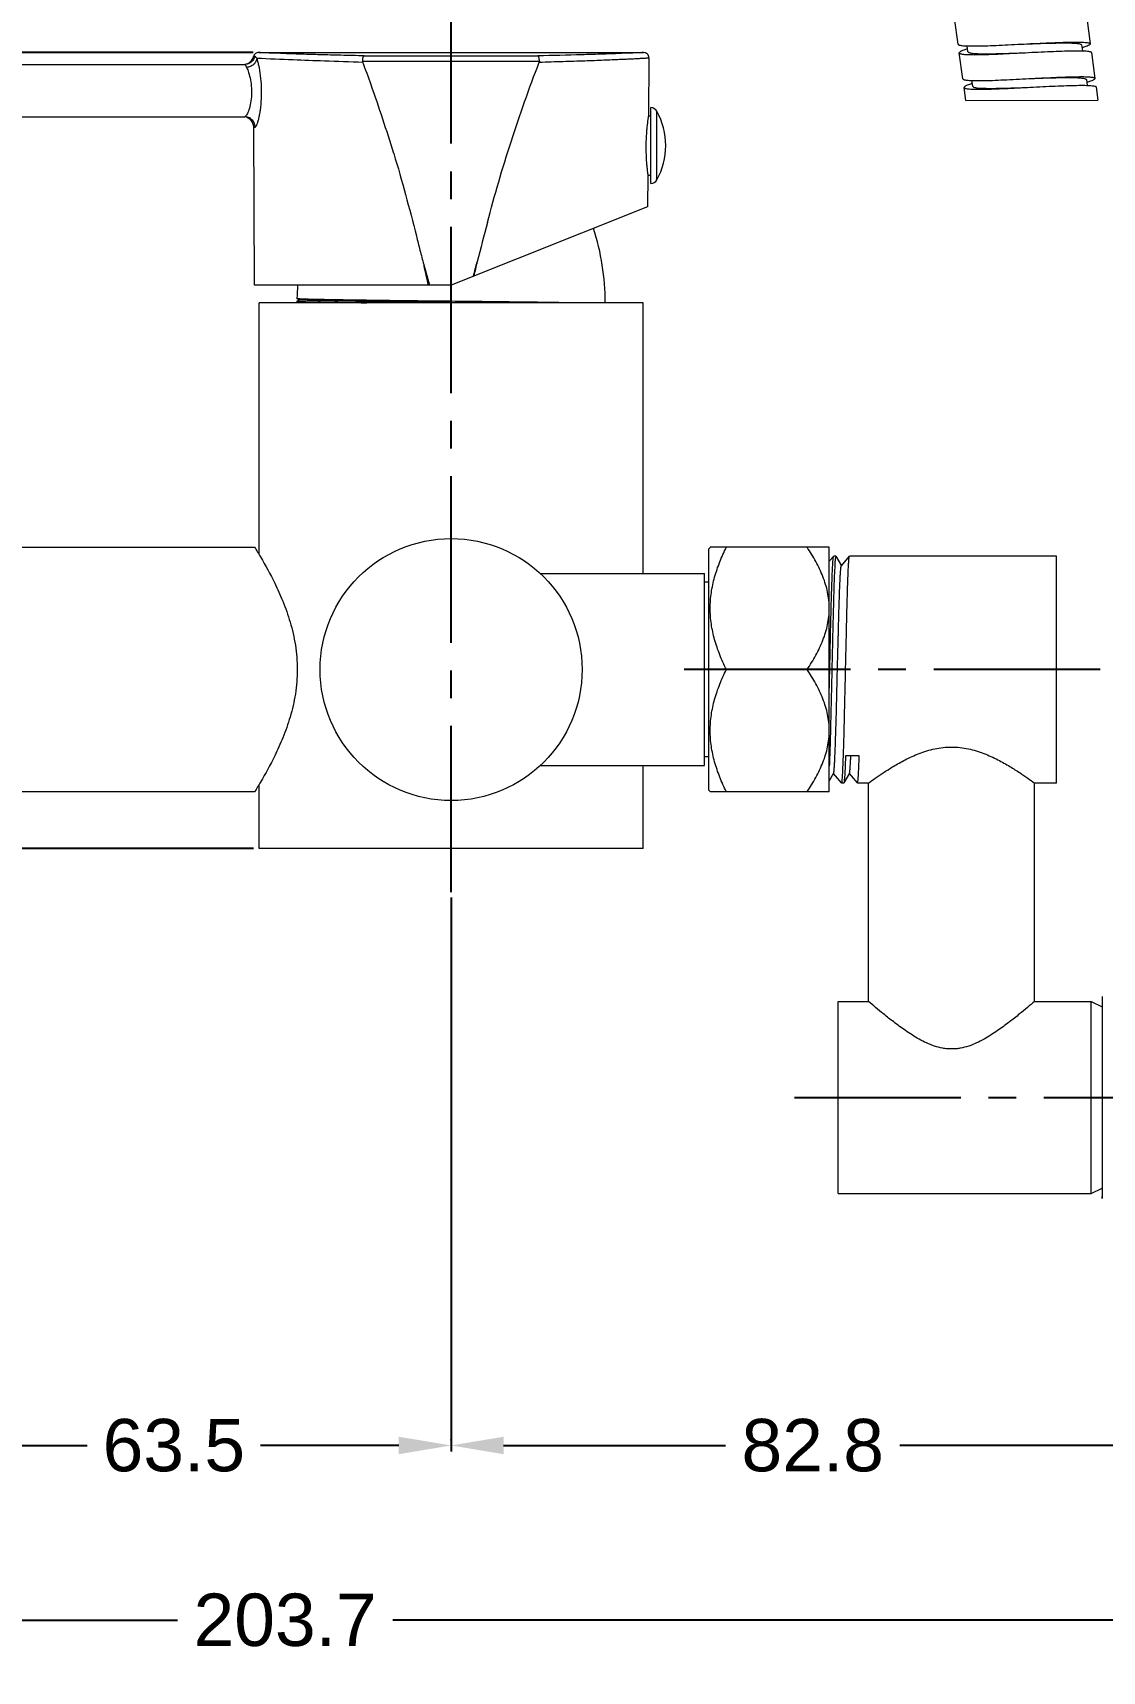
# Model space of a CAD drawing. Extents: x 9631 to 10472, y -18721 to -18126.
# Drawn here: x 10224.8 to 10347.2, y -18624 to -18436.3 of the extents above; entities that cross this region are included whole.
import ezdxf

# ---------------------------------------------------------------- set-up
doc = ezdxf.new("R2010")
doc.units = 0
doc.header["$MEASUREMENT"] = 0
doc.linetypes.add('CENTER2', pattern=[28.575, 19.05, -3.175, 3.175, -3.175])
doc.layers.get('0').update_dxf_attribs({"linetype": 'CONTINUOUS', "lineweight": 13})
doc.layers.add('5', color=3, linetype='CONTINUOUS', lineweight=9)
doc.layers.add('CENTER', color=1, linetype='CENTER2')
doc.styles.get("Standard").update_dxf_attribs({"font": 'arial.ttf'})
doc.dimstyles.new('A4', dxfattribs={"dimtxt": 4, "dimasz": 3.5, "dimexe": 0.7, "dimexo": 0.625, "dimgap": 0.5, "dimtad": 1, "dimdec": 1, "dimdsep": 46, "dimtxsty": 'Standard', "dimcen": 2.5, "dimclrd": 5, "dimclre": 5, "dimclrt": 7, "dimadec": 3, "dimazin": 2, "dimtfac": 1, "dimtdec": 1, "dimtmove": 0, "dimatfit": 3, "dimfxl": 1.25, "dimarcsym": 0})

# ---------------------------------------------------------------- blocks, each defined once
blk = doc.blocks.new('*D13')
at = {"layer": '5', "color": 3, "lineweight": -2, "transparency": 16777216}
for p, q in [((10272.66, -18535.38), (10272.66, -18598.82)), ((10355.46, -18585.88), (10355.46, -18598.82)), ((10278.66, -18598.12), (10304.06, -18598.12)), ((10349.46, -18598.12), (10324.05, -18598.12))]:
    blk.add_line(p, q, dxfattribs=at)
at = {"layer": '5', "color": 3, "transparency": 16777216}
for points in [[(10278.66, -18597.12), (10278.66, -18599.12), (10272.66, -18598.12)], [(10349.46, -18597.12), (10349.46, -18599.12), (10355.46, -18598.12)]]:
    blk.add_solid(points, dxfattribs=at)
at = {"layer": '5', "color": 4, "transparency": 16777216, "insert": (10314.06, -18598.12), "char_height": 6, "attachment_point": 5}
blk.add_mtext('82.8', dxfattribs=at)
blk = doc.blocks.new('*D12')
at = {"layer": '5', "color": 3, "lineweight": -2, "transparency": 16777216}
for p, q in [((10151.79, -18517.58), (10151.79, -18618.82)), ((10355.5, -18584.73), (10355.5, -18618.82)), ((10157.79, -18618.12), (10241.31, -18618.12)), ((10349.5, -18618.12), (10265.98, -18618.12))]:
    blk.add_line(p, q, dxfattribs=at)
at = {"layer": '5', "color": 3, "transparency": 16777216}
for points in [[(10157.79, -18617.12), (10157.79, -18619.12), (10151.79, -18618.12)], [(10349.5, -18617.12), (10349.5, -18619.12), (10355.5, -18618.12)]]:
    blk.add_solid(points, dxfattribs=at)
at = {"layer": '5', "color": 4, "transparency": 16777216, "insert": (10253.65, -18618.12), "char_height": 6, "attachment_point": 5}
blk.add_mtext('203.7', dxfattribs=at)
blk = doc.blocks.new('*D17')
at = {"layer": '5', "color": 3, "lineweight": -2, "transparency": 16777216}
for p, q in [((10307.19, -18384.29), (10113.46, -18384.29)), ((10114.16, -18390.29), (10114.16, -18505.43)), ((10114.16, -18632.12), (10114.16, -18516.98)), ((10114.78, -18638.12), (10114.86, -18638.12))]:
    blk.add_line(p, q, dxfattribs=at)
at = {"layer": '5', "color": 3, "transparency": 16777216}
for points in [[(10113.16, -18390.29), (10115.16, -18390.29), (10114.16, -18384.29)], [(10113.16, -18632.12), (10115.16, -18632.12), (10114.16, -18638.12)]]:
    blk.add_solid(points, dxfattribs=at)
at = {"layer": '5', "color": 4, "transparency": 16777216, "insert": (10114.16, -18511.21), "char_height": 6, "attachment_point": 5}
blk.add_mtext('(1600)', dxfattribs=at)
blk = doc.blocks.new('*D20')
at = {"layer": '5', "color": 3, "lineweight": -2, "transparency": 16777216}
for p, q in [((10209.16, -18583.21), (10209.16, -18598.82)), ((10272.66, -18597.5), (10272.66, -18597.42)), ((10215.16, -18598.12), (10230.99, -18598.12)), ((10266.66, -18598.12), (10250.82, -18598.12))]:
    blk.add_line(p, q, dxfattribs=at)
at = {"layer": '5', "color": 3, "transparency": 16777216}
for points in [[(10215.16, -18597.12), (10215.16, -18599.12), (10209.16, -18598.12)], [(10266.66, -18597.12), (10266.66, -18599.12), (10272.66, -18598.12)]]:
    blk.add_solid(points, dxfattribs=at)
at = {"layer": '5', "color": 4, "transparency": 16777216, "insert": (10240.91, -18598.12), "char_height": 6, "attachment_point": 5}
blk.add_mtext('63.5', dxfattribs=at)
blk = doc.blocks.new('*D25')
at = {"layer": '5', "color": 3, "lineweight": -2, "transparency": 16777216}
for p, q in [((10249.98, -18438.61), (10128.46, -18438.61)), ((10129.16, -18444.61), (10129.16, -18479.1)), ((10129.16, -18523.76), (10129.16, -18489.27)), ((10250.03, -18529.76), (10128.46, -18529.76))]:
    blk.add_line(p, q, dxfattribs=at)
at = {"layer": '5', "color": 3, "transparency": 16777216}
for points in [[(10128.16, -18444.61), (10130.16, -18444.61), (10129.16, -18438.61)], [(10128.16, -18523.76), (10130.16, -18523.76), (10129.16, -18529.76)]]:
    blk.add_solid(points, dxfattribs=at)
at = {"layer": '5', "color": 4, "transparency": 16777216, "insert": (10129.16, -18484.18), "char_height": 6, "attachment_point": 5}
blk.add_mtext('91.2', dxfattribs=at)

msp = doc.modelspace()

# ---------------------------------------------------------------- linework, layer by layer
at = {"color": 7, "linetype": 'Continuous'}
for p, q in [((10345.43, -18434.63), (10345.84, -18437.6)), ((10330.71, -18437.65), (10330.3, -18434.68)), ((10331.83, -18438.51), (10331.74, -18437.85)), ((10344.85, -18437.74), (10344.94, -18438.4)), ((10331.25, -18441.62), (10330.84, -18438.64)), ((10345.98, -18438.59), (10346.38, -18441.57)), ((10332.38, -18442.47), (10332.29, -18441.81)), ((10345.39, -18441.7), (10345.48, -18442.37)), ((10331.59, -18444.09), (10331.39, -18442.61)), ((10346.52, -18442.56), (10346.72, -18444.04)), ((10331.59, -18444.09), (10346.72, -18444.04))]:
    msp.add_line(p, q, dxfattribs=at)
at = {"linetype": 'Continuous'}
for p, q in [((10180.51, -18439.96), (10249.02, -18439.96)), ((10250.17, -18439.06), (10250.03, -18439.06)), ((10250.61, -18438.61), (10294.7, -18438.61)), ((10262.53, -18439.58), (10282.77, -18439.58)), ((10262.7, -18438.98), (10282.6, -18438.98)), ((10295.3, -18439.21), (10295.25, -18445.86)), ((10295.25, -18445.86), (10295.53, -18445.86)), ((10295.53, -18453.61), (10295.53, -18444.91)), ((10296.21, -18453.19), (10296.21, -18445.33)), ((10180.51, -18445.96), (10249.02, -18445.96)), ((10250.16, -18465.26), (10250.05, -18447.15)), ((10250.05, -18447.15), (10250.21, -18447.15)), ((10295.19, -18452.66), (10295.16, -18456.26)), ((10295.19, -18452.66), (10295.53, -18452.66)), ((10295.16, -18456.26), (10272.66, -18465.26)), ((10275.2, -18464.24), (10275.21, -18464.21)), ((10272.66, -18465.26), (10250.16, -18465.26)), ((10270.17, -18465.23), (10270.18, -18465.26)), ((10250.66, -18496.08), (10250.66, -18467.26)), ((10294.66, -18467.26), (10250.66, -18467.26)), ((10255.02, -18466.79), (10255.01, -18466.78)), ((10255.01, -18467.06), (10255.25, -18466.92)), ((10255.01, -18467.06), (10255.01, -18467.06)), ((10255.25, -18466.93), (10255.02, -18466.79)), ((10274.84, -18467.26), (10272.66, -18467.23)), ((10294.66, -18498.26), (10294.66, -18467.26)), ((10217.81, -18495.26), (10250.16, -18495.26)), ((10302.16, -18495.45), (10302.34, -18495.24)), ((10302.16, -18523.07), (10302.16, -18495.45)), ((10315.95, -18495.26), (10302.32, -18495.26)), ((10315.93, -18495.24), (10315.96, -18495.26)), ((10315.96, -18523.26), (10315.96, -18495.26)), ((10315.96, -18496.86), (10316.46, -18496.26)), ((10316.46, -18496.26), (10316.46, -18496.26)), ((10316.71, -18496.26), (10316.46, -18496.26)), ((10316.72, -18496.27), (10316.71, -18496.26)), ((10316.72, -18496.27), (10317.35, -18497.37)), ((10317.34, -18497.37), (10318.27, -18496.26)), ((10318.27, -18496.26), (10318.28, -18496.26)), ((10341.96, -18496.26), (10318.28, -18496.26)), ((10341.96, -18522.26), (10341.96, -18496.26)), ((10282.85, -18498.26), (10301.66, -18498.26)), ((10301.66, -18520.26), (10301.66, -18498.26)), ((10302.16, -18499.26), (10301.66, -18499.26)), ((10313.41, -18509.26), (10304.17, -18509.26)), ((10282.85, -18520.26), (10301.66, -18520.26)), ((10294.66, -18529.76), (10294.66, -18520.26)), ((10302.16, -18519.26), (10301.66, -18519.26)), ((10319.39, -18519.16), (10317.82, -18519.16)), ((10250.66, -18529.76), (10250.66, -18522.44)), ((10316.45, -18521.14), (10315.96, -18521.99)), ((10317.36, -18522.25), (10316.44, -18521.16)), ((10317.36, -18522.25), (10317.37, -18522.26)), ((10317.61, -18522.26), (10317.37, -18522.26)), ((10317.62, -18522.25), (10317.61, -18522.26)), ((10318.27, -18521.14), (10317.62, -18522.25)), ((10319.18, -18522.25), (10318.26, -18521.16)), ((10319.18, -18522.25), (10319.19, -18522.26)), ((10320.46, -18522.26), (10319.19, -18522.26)), ((10320.46, -18547.26), (10320.46, -18522.26)), ((10339.46, -18547.26), (10339.46, -18522.26)), ((10341.96, -18522.26), (10339.46, -18522.26)), ((10250.16, -18523.26), (10220.26, -18523.26)), ((10302.16, -18523.07), (10302.34, -18523.28)), ((10315.95, -18523.26), (10302.32, -18523.26)), ((10315.93, -18523.28), (10315.96, -18523.26)), ((10294.66, -18529.76), (10250.66, -18529.76)), ((10347.21, -18546.7), (10347.19, -18546.91)), ((10347.19, -18546.95), (10347.19, -18569.57)), ((10347.21, -18546.7), (10347.21, -18569.82)), ((10316.96, -18569.26), (10316.96, -18547.26)), ((10316.96, -18547.26), (10320.46, -18547.26)), ((10339.46, -18547.26), (10345.96, -18547.26)), ((10345.96, -18569.26), (10345.96, -18547.26)), ((10345.96, -18547.26), (10347.19, -18547.87)), ((10316.96, -18569.26), (10345.96, -18569.26)), ((10345.96, -18569.26), (10347.19, -18568.64)), ((10347.21, -18569.82), (10347.19, -18569.61))]:
    msp.add_line(p, q, dxfattribs=at)
msp.add_circle((10272.66, -18509.26), 15, dxfattribs=at)
for centre, radius, start, end in [((10248.87, -18438.76), 1.2, 277.1347, 345.5256), ((10294.7, -18439.21), 0.6, 359.5117, 90), ((10295.49, -18445.73), 0.821, 29.16, 87.269), ((10289.16, -18449.26), 8.07, 330.84, 29.16), ((10248.85, -18447.16), 1.2, 0.3215, 82.2524), ((10295.49, -18452.79), 0.821, 272.731, 330.84), ((11096.92, -18675.56), 848.45, 165.14752, 165.46009), ((10261.95, -18467.36), 28.36, 0.2024, 17.701), ((10449.7, -18504.19), 178.97, 166.5469, 167.0942), ((10081.86, -18506.73), 192.72, 12.4258, 13.1034), ((10283.36, -18467.36), 28.36, 175.7499, 178.8398), ((10283.36, -18467.36), 28.36, 179.3971, 179.7979)]:
    msp.add_arc(centre, radius, start, end, dxfattribs=at)
at = {"color": 7, "linetype": 'Continuous'}
for points, knots in [([(10330.71, -18437.65), (10330.71, -18437.68), (10330.75, -18437.71), (10330.81, -18437.74), (10330.91, -18437.77), (10331.07, -18437.8), (10331.46, -18437.84), (10332.09, -18437.86), (10333.02, -18437.85), (10334.15, -18437.82), (10335.43, -18437.77), (10336.83, -18437.7), (10337.79, -18437.65), (10338.27, -18437.63)], [0, 0, 0, 0, 0.00948, 0.01668, 0.025909, 0.050787, 0.084369, 0.176854, 0.300437, 0.450589, 0.621658, 0.807151, 1, 1, 1, 1]), ([(10331.77, -18438.19), (10331.63, -18438.23), (10331.4, -18438.31), (10331.13, -18438.41), (10330.97, -18438.5), (10330.89, -18438.55), (10330.84, -18438.61), (10330.84, -18438.64)], [0, 0, 0, 0, 0.407901, 0.709024, 0.818905, 0.902273, 1, 1, 1, 1]), ([(10338.27, -18437.63), (10338.76, -18437.6), (10339.72, -18437.55), (10341.12, -18437.49), (10342.4, -18437.44), (10343.53, -18437.4), (10344.46, -18437.4), (10345.09, -18437.42), (10345.47, -18437.46), (10345.64, -18437.49), (10345.74, -18437.52), (10345.8, -18437.55), (10345.84, -18437.58), (10345.84, -18437.6)], [0, 0, 0, 0, 0.192849, 0.378343, 0.549413, 0.699565, 0.823148, 0.915633, 0.949214, 0.974091, 0.983319, 0.990522, 1, 1, 1, 1]), ([(10338.27, -18437.63), (10338.7, -18437.61), (10339.53, -18437.58), (10340.74, -18437.54), (10341.86, -18437.51), (10342.84, -18437.5), (10343.55, -18437.51), (10344.03, -18437.53), (10344.31, -18437.55), (10344.53, -18437.58), (10344.69, -18437.62), (10344.8, -18437.67), (10344.85, -18437.72), (10344.85, -18437.74)], [0, 0, 0, 0, 0.192234, 0.377154, 0.547734, 0.697524, 0.820925, 0.871289, 0.9135, 0.947263, 0.972476, 0.989454, 1, 1, 1, 1]), ([(10338.41, -18438.62), (10338.9, -18438.59), (10339.86, -18438.55), (10341.25, -18438.48), (10342.54, -18438.43), (10343.66, -18438.39), (10344.59, -18438.39), (10345.23, -18438.41), (10345.61, -18438.45), (10345.78, -18438.48), (10345.88, -18438.51), (10345.94, -18438.54), (10345.97, -18438.57), (10345.98, -18438.59)], [0, 0, 0, 0, 0.192849, 0.378342, 0.549411, 0.699563, 0.823146, 0.915631, 0.949213, 0.974091, 0.98332, 0.99052, 1, 1, 1, 1]), ([(10345.84, -18437.6), (10345.84, -18437.64), (10345.79, -18437.7), (10345.71, -18437.75), (10345.56, -18437.83), (10345.29, -18437.94), (10345.05, -18438.02), (10344.91, -18438.06)], [0, 0, 0, 0, 0.097727, 0.181095, 0.290976, 0.592099, 1, 1, 1, 1]), ([(10330.84, -18438.64), (10330.85, -18438.67), (10330.88, -18438.7), (10330.94, -18438.73), (10331.04, -18438.76), (10331.21, -18438.79), (10331.59, -18438.83), (10332.23, -18438.85), (10333.16, -18438.85), (10334.28, -18438.81), (10335.57, -18438.76), (10336.96, -18438.69), (10337.92, -18438.64), (10338.41, -18438.62)], [0, 0, 0, 0, 0.009478, 0.016681, 0.025909, 0.050786, 0.084367, 0.176852, 0.300435, 0.450587, 0.621657, 0.807151, 1, 1, 1, 1]), ([(10331.83, -18438.51), (10331.84, -18438.53), (10331.88, -18438.58), (10331.99, -18438.62), (10332.16, -18438.66), (10332.38, -18438.69), (10332.65, -18438.72), (10333.13, -18438.74), (10333.85, -18438.75), (10334.83, -18438.74), (10335.94, -18438.71), (10337.15, -18438.67), (10337.99, -18438.64), (10338.41, -18438.62)], [0, 0, 0, 0, 0.010545, 0.027525, 0.052736, 0.0865, 0.12871, 0.179075, 0.302476, 0.452266, 0.622846, 0.807766, 1, 1, 1, 1]), ([(10331.25, -18441.62), (10331.25, -18441.64), (10331.29, -18441.67), (10331.35, -18441.7), (10331.45, -18441.73), (10331.62, -18441.76), (10332, -18441.8), (10332.63, -18441.82), (10333.56, -18441.82), (10334.69, -18441.79), (10335.98, -18441.73), (10337.37, -18441.67), (10338.33, -18441.62), (10338.82, -18441.59)], [0, 0, 0, 0, 0.009478, 0.016681, 0.025909, 0.050786, 0.084367, 0.176852, 0.300435, 0.450587, 0.621657, 0.807151, 1, 1, 1, 1]), ([(10332.32, -18442.15), (10332.18, -18442.19), (10331.94, -18442.27), (10331.67, -18442.38), (10331.51, -18442.46), (10331.43, -18442.51), (10331.38, -18442.57), (10331.39, -18442.61)], [0, 0, 0, 0, 0.407973, 0.709117, 0.819033, 0.902363, 1, 1, 1, 1]), ([(10338.82, -18441.59), (10339.3, -18441.57), (10340.26, -18441.52), (10341.66, -18441.45), (10342.94, -18441.4), (10344.07, -18441.37), (10345, -18441.36), (10345.63, -18441.38), (10346.02, -18441.42), (10346.18, -18441.45), (10346.29, -18441.48), (10346.34, -18441.51), (10346.38, -18441.54), (10346.38, -18441.57)], [0, 0, 0, 0, 0.192849, 0.378342, 0.549411, 0.699563, 0.823146, 0.915631, 0.949213, 0.974091, 0.98332, 0.99052, 1, 1, 1, 1]), ([(10338.82, -18441.59), (10339.24, -18441.58), (10340.07, -18441.54), (10341.28, -18441.5), (10342.4, -18441.47), (10343.38, -18441.46), (10344.09, -18441.47), (10344.57, -18441.49), (10344.85, -18441.52), (10345.07, -18441.55), (10345.23, -18441.59), (10345.34, -18441.63), (10345.39, -18441.68), (10345.39, -18441.7)], [0, 0, 0, 0, 0.192234, 0.377154, 0.547734, 0.697524, 0.820925, 0.871289, 0.913501, 0.947263, 0.972476, 0.989454, 1, 1, 1, 1]), ([(10346.38, -18441.57), (10346.39, -18441.6), (10346.34, -18441.66), (10346.25, -18441.71), (10346.1, -18441.8), (10345.83, -18441.9), (10345.6, -18441.98), (10345.46, -18442.02)], [0, 0, 0, 0, 0.097892, 0.181246, 0.29113, 0.592165, 1, 1, 1, 1]), ([(10331.39, -18442.61), (10331.39, -18442.63), (10331.42, -18442.67), (10331.48, -18442.69), (10331.58, -18442.73), (10331.75, -18442.76), (10332.13, -18442.79), (10332.77, -18442.81), (10333.7, -18442.81), (10334.83, -18442.78), (10336.11, -18442.72), (10337.5, -18442.66), (10338.46, -18442.61), (10338.95, -18442.58)], [0, 0, 0, 0, 0.009481, 0.016681, 0.025908, 0.050788, 0.084367, 0.176853, 0.300437, 0.450589, 0.621659, 0.807151, 1, 1, 1, 1]), ([(10332.38, -18442.47), (10332.38, -18442.5), (10332.42, -18442.55), (10332.53, -18442.59), (10332.7, -18442.63), (10332.92, -18442.66), (10333.2, -18442.68), (10333.67, -18442.7), (10334.39, -18442.71), (10335.37, -18442.7), (10336.48, -18442.67), (10337.69, -18442.63), (10338.53, -18442.6), (10338.95, -18442.58)], [0, 0, 0, 0, 0.010544, 0.027525, 0.052735, 0.0865, 0.128709, 0.179076, 0.302476, 0.452266, 0.622846, 0.807766, 1, 1, 1, 1]), ([(10338.95, -18442.58), (10339.44, -18442.56), (10340.4, -18442.51), (10341.79, -18442.44), (10343.08, -18442.39), (10344.21, -18442.36), (10345.14, -18442.35), (10345.77, -18442.37), (10346.15, -18442.41), (10346.32, -18442.44), (10346.42, -18442.47), (10346.48, -18442.5), (10346.51, -18442.53), (10346.52, -18442.56)], [0, 0, 0, 0, 0.192849, 0.378342, 0.549412, 0.699565, 0.823148, 0.915634, 0.949212, 0.974093, 0.983318, 0.99052, 1, 1, 1, 1])]:
    msp.add_open_spline(points, degree=3, knots=knots, dxfattribs=at)
at = {"linetype": 'Continuous'}
for points, knots in [([(10250.17, -18439.06), (10250.14, -18439.19), (10250.03, -18439.43), (10249.76, -18439.73), (10249.41, -18439.92), (10249.15, -18439.96), (10249.02, -18439.96)], [0, 0, 0, 0, 0.250584, 0.500722, 0.750491, 1, 1, 1, 1]), ([(10249.02, -18439.96), (10249.06, -18439.96), (10249.11, -18440.03), (10249.14, -18440.1), (10249.18, -18440.19), (10249.22, -18440.26), (10249.24, -18440.31)], [0, 0, 0, 0, 0.315908, 0.447905, 0.606283, 1, 1, 1, 1]), ([(10250.42, -18439.23), (10250.41, -18439.36), (10250.35, -18439.56), (10250.2, -18439.8), (10250, -18440.02), (10249.67, -18440.23), (10249.38, -18440.3), (10249.24, -18440.31)], [0, 0, 0, 0, 0.226915, 0.352911, 0.484393, 0.750649, 1, 1, 1, 1]), ([(10250.61, -18438.61), (10250.48, -18438.61), (10250.22, -18438.7), (10250.06, -18438.93), (10250.03, -18439.06)], [0, 0, 0, 0, 0.489108, 1, 1, 1, 1]), ([(10250.42, -18439.23), (10250.4, -18439.21), (10250.35, -18439.16), (10250.28, -18439.1), (10250.21, -18439.06), (10250.17, -18439.06)], [0, 0, 0, 0, 0.348117, 0.618175, 1, 1, 1, 1]), ([(10250.21, -18447.15), (10250.23, -18447.15), (10250.26, -18447.13), (10250.3, -18447.08), (10250.35, -18447.01), (10250.43, -18446.85), (10250.53, -18446.59), (10250.63, -18446.2), (10250.74, -18445.72), (10250.87, -18444.96), (10250.96, -18443.89), (10250.97, -18442.57), (10250.86, -18441.28), (10250.7, -18440.3), (10250.54, -18439.64), (10250.46, -18439.36), (10250.42, -18439.23)], [0, 0, 0, 0, 0.005512, 0.01355, 0.024726, 0.039189, 0.077694, 0.12804, 0.188662, 0.257873, 0.414852, 0.583726, 0.748198, 0.892003, 0.951375, 1, 1, 1, 1]), ([(10250.42, -18439.23), (10251.8, -18439.3), (10254.38, -18439.42), (10258.42, -18439.56), (10261.08, -18439.65), (10262.55, -18439.7)], [0, 0, 0, 0, 0.342061, 0.637773, 1, 1, 1, 1]), ([(10262.7, -18438.98), (10261.81, -18438.96), (10260.13, -18438.93), (10257.76, -18438.86), (10255.69, -18438.8), (10253.94, -18438.74), (10252.71, -18438.69), (10251.91, -18438.66), (10251.46, -18438.64), (10251.1, -18438.63), (10250.85, -18438.62), (10250.7, -18438.61), (10250.63, -18438.61), (10250.61, -18438.61)], [0, 0, 0, 0, 0.219025, 0.41651, 0.589073, 0.734027, 0.849142, 0.894939, 0.932634, 0.962067, 0.983105, 0.995709, 1, 1, 1, 1]), ([(10262.53, -18439.58), (10262.53, -18439.51), (10262.54, -18439.36), (10262.57, -18439.2), (10262.6, -18439.09), (10262.63, -18439.03), (10262.67, -18438.99), (10262.7, -18438.98)], [0, 0, 0, 0, 0.355086, 0.658698, 0.779197, 0.8759, 1, 1, 1, 1]), ([(10266.09, -18450.18), (10265.69, -18448.85), (10264.85, -18446.22), (10263.66, -18442.73), (10262.87, -18440.56), (10262.55, -18439.7)], [0, 0, 0, 0, 0.375, 0.749998, 1, 1, 1, 1]), ([(10276.81, -18458.08), (10277.63, -18454.96), (10278.98, -18450.33), (10281.05, -18444.23), (10282.17, -18441.21), (10282.75, -18439.71)], [0, 0, 0, 0, 0.499972, 0.749985, 1, 1, 1, 1]), ([(10294.7, -18438.61), (10294.72, -18438.61), (10294.57, -18438.61), (10294.49, -18438.62), (10294.19, -18438.63), (10293.86, -18438.64), (10293.39, -18438.66), (10292.59, -18438.69), (10291.35, -18438.74), (10289.61, -18438.8), (10286.65, -18438.89), (10284.28, -18438.95), (10282.6, -18438.98)], [0, 0, 0, 0, 0.004269, 0.017017, 0.038158, 0.067613, 0.105296, 0.15111, 0.26684, 0.412159, 0.584253, 1, 1, 1, 1]), ([(10282.77, -18439.58), (10282.77, -18439.51), (10282.76, -18439.36), (10282.73, -18439.2), (10282.7, -18439.09), (10282.66, -18439.03), (10282.63, -18438.99), (10282.6, -18438.98)], [0, 0, 0, 0, 0.354971, 0.65845, 0.778904, 0.875609, 1, 1, 1, 1]), ([(10282.75, -18439.71), (10283.66, -18439.67), (10285.4, -18439.62), (10287.51, -18439.55), (10289.06, -18439.5), (10290.1, -18439.46), (10291.05, -18439.42), (10291.92, -18439.38), (10292.69, -18439.35), (10293.37, -18439.32), (10293.87, -18439.29), (10294.22, -18439.27), (10294.44, -18439.26), (10294.64, -18439.25), (10294.81, -18439.24), (10294.96, -18439.23), (10295.06, -18439.23), (10295.14, -18439.22), (10295.18, -18439.22), (10295.22, -18439.22), (10295.25, -18439.22), (10295.27, -18439.22), (10295.29, -18439.22), (10295.29, -18439.21), (10295.3, -18439.21), (10295.3, -18439.21), (10295.3, -18439.21), (10295.3, -18439.21)], [0, 0, 0, 0, 0.218167, 0.415109, 0.504569, 0.587555, 0.663727, 0.732751, 0.794343, 0.848251, 0.894243, 0.914208, 0.932119, 0.947957, 0.961713, 0.973376, 0.982937, 0.986928, 0.990389, 0.993321, 0.995722, 0.997592, 0.998928, 0.999397, 0.999732, 0.999933, 1, 1, 1, 1]), ([(10249.24, -18440.31), (10249.33, -18440.5), (10249.5, -18440.96), (10249.7, -18441.76), (10249.81, -18442.7), (10249.81, -18443.67), (10249.68, -18444.55), (10249.5, -18445.19), (10249.34, -18445.58), (10249.24, -18445.76), (10249.16, -18445.86), (10249.1, -18445.93), (10249.05, -18445.96), (10249.02, -18445.96)], [0, 0, 0, 0, 0.107782, 0.250524, 0.415204, 0.584868, 0.740949, 0.868283, 0.917734, 0.956267, 0.971254, 0.983385, 1, 1, 1, 1]), ([(10295.25, -18445.86), (10295.25, -18445.86), (10295.24, -18445.86), (10295.25, -18445.86), (10295.24, -18445.87), (10295.24, -18445.88), (10295.24, -18445.9), (10295.23, -18445.93), (10295.23, -18445.96), (10295.22, -18446.01), (10295.21, -18446.06), (10295.2, -18446.15), (10295.18, -18446.27), (10295.16, -18446.44), (10295.14, -18446.64), (10295.11, -18446.86), (10295.08, -18447.11), (10295.05, -18447.47), (10295.01, -18447.97), (10294.97, -18448.6), (10294.96, -18449.26), (10294.96, -18449.91), (10294.98, -18450.54), (10295.01, -18451.04), (10295.04, -18451.41), (10295.07, -18451.66), (10295.09, -18451.88), (10295.11, -18452.08), (10295.13, -18452.25), (10295.15, -18452.37), (10295.16, -18452.46), (10295.17, -18452.51), (10295.17, -18452.55), (10295.18, -18452.59), (10295.18, -18452.62), (10295.18, -18452.64), (10295.19, -18452.65), (10295.19, -18452.65), (10295.19, -18452.66), (10295.19, -18452.66), (10295.19, -18452.66)], [0, 0, 0, 0, 0.000153, 0.00061, 0.001372, 0.002437, 0.005472, 0.009709, 0.015139, 0.021745, 0.029508, 0.038406, 0.05952, 0.084862, 0.114177, 0.147172, 0.183529, 0.222899, 0.309166, 0.402733, 0.500046, 0.597369, 0.690959, 0.777241, 0.816611, 0.852958, 0.885938, 0.915232, 0.940552, 0.961643, 0.970531, 0.978284, 0.984882, 0.990305, 0.994535, 0.997566, 0.99863, 0.99939, 0.999847, 1, 1, 1, 1]), ([(10250.21, -18447.15), (10250.21, -18447), (10250.15, -18446.69), (10249.88, -18446.28), (10249.48, -18446.02), (10249.17, -18445.96), (10249.02, -18445.96)], [0, 0, 0, 0, 0.24093, 0.50107, 0.760535, 1, 1, 1, 1]), ([(10266.09, -18450.18), (10266.57, -18451.74), (10267.46, -18454.87), (10268.27, -18458.03), (10268.68, -18459.61)], [0, 0, 0, 0, 0.499996, 1, 1, 1, 1]), ([(10268.68, -18459.61), (10268.81, -18460.16), (10269.09, -18461.24), (10269.38, -18462.33), (10269.52, -18462.88)], [0, 0, 0, 0, 0.500001, 1, 1, 1, 1]), ([(10269.52, -18462.88), (10269.53, -18462.9), (10269.54, -18462.95), (10269.56, -18463.01), (10269.56, -18463.04)], [0, 0, 0, 0, 0.500003, 1, 1, 1, 1]), ([(10269.56, -18463.04), (10269.61, -18463.22), (10269.71, -18463.58), (10269.88, -18464.13), (10270.04, -18464.68), (10270.13, -18465.05), (10270.17, -18465.23)], [0, 0, 0, 0, 0.249999, 0.500003, 0.749995, 1, 1, 1, 1]), ([(10255.01, -18467.06), (10255.01, -18467.06), (10255.01, -18467.06), (10255.02, -18467.07), (10255.05, -18467.07), (10255.09, -18467.08), (10255.15, -18467.09), (10255.23, -18467.09), (10255.32, -18467.1), (10255.43, -18467.1), (10255.61, -18467.11), (10255.87, -18467.12), (10256.24, -18467.14), (10256.67, -18467.15), (10257.16, -18467.16), (10257.71, -18467.17), (10258.32, -18467.19), (10258.98, -18467.2), (10259.97, -18467.21), (10261.32, -18467.24), (10262.43, -18467.25), (10263.02, -18467.26)], [0, 0, 0, 0, 0.000466, 0.001345, 0.004606, 0.009948, 0.017384, 0.026915, 0.038536, 0.052239, 0.06801, 0.105693, 0.15145, 0.2051, 0.266443, 0.335239, 0.411228, 0.494114, 0.583582, 0.780852, 1, 1, 1, 1]), ([(10272.66, -18467.09), (10271.52, -18467.08), (10269.3, -18467.06), (10266.56, -18467.03), (10264.46, -18467), (10262.99, -18466.98), (10261.61, -18466.96), (10260.34, -18466.94), (10259.18, -18466.92), (10258.15, -18466.9), (10257.38, -18466.89), (10256.83, -18466.87), (10256.47, -18466.87), (10256.15, -18466.86), (10255.87, -18466.85), (10255.63, -18466.84), (10255.43, -18466.83), (10255.28, -18466.82), (10255.19, -18466.81), (10255.14, -18466.81), (10255.09, -18466.8), (10255.06, -18466.8), (10255.03, -18466.79), (10255.02, -18466.79), (10255.02, -18466.79)], [0, 0, 0, 0, 0.192721, 0.378206, 0.46605, 0.549516, 0.627821, 0.700229, 0.76606, 0.824696, 0.875584, 0.897971, 0.918248, 0.93637, 0.952291, 0.965976, 0.977394, 0.986517, 0.990212, 0.993327, 0.995862, 0.997816, 0.999192, 1, 1, 1, 1]), ([(10272.66, -18467.23), (10271.54, -18467.22), (10269.35, -18467.2), (10266.64, -18467.16), (10264.57, -18467.14), (10263.12, -18467.12), (10261.76, -18467.1), (10260.51, -18467.08), (10259.37, -18467.06), (10258.35, -18467.04), (10257.58, -18467.03), (10257.04, -18467.01), (10256.69, -18467), (10256.37, -18466.99), (10256.1, -18466.98), (10255.86, -18466.97), (10255.66, -18466.96), (10255.5, -18466.96), (10255.39, -18466.95), (10255.33, -18466.94), (10255.29, -18466.94), (10255.27, -18466.93), (10255.26, -18466.93), (10255.25, -18466.93)], [0, 0, 0, 0, 0.192656, 0.378095, 0.465919, 0.549369, 0.627661, 0.700061, 0.765889, 0.824528, 0.875427, 0.897822, 0.918108, 0.936241, 0.952175, 0.965874, 0.977308, 0.986449, 0.99328, 0.995826, 0.997791, 0.999179, 1, 1, 1, 1]), ([(10285.67, -18467.26), (10284.76, -18467.24), (10282.79, -18467.21), (10278.45, -18467.16), (10275.03, -18467.12), (10272.66, -18467.09)], [0, 0, 0, 0, 0.20998, 0.45376, 1, 1, 1, 1]), ([(10250.16, -18495.26), (10250.39, -18495.63), (10251.2, -18496.97), (10252.32, -18499.02), (10253.45, -18501.51), (10254.29, -18503.87), (10254.89, -18506.48), (10255.12, -18509.26), (10254.89, -18512.04), (10254.29, -18514.65), (10253.45, -18517.01), (10252.32, -18519.5), (10251.2, -18521.55), (10250.39, -18522.89), (10250.16, -18523.26)], [0, 0, 0, 0, 0.043191, 0.15731, 0.232601, 0.316412, 0.406453, 0.5, 0.593547, 0.683587, 0.767399, 0.842689, 0.956809, 1, 1, 1, 1]), ([(10304.17, -18509.26), (10303.9, -18508.71), (10303.39, -18507.59), (10302.8, -18505.85), (10302.41, -18504.07), (10302.28, -18502.26), (10302.41, -18500.45), (10302.8, -18498.66), (10303.39, -18496.93), (10303.9, -18495.81), (10304.17, -18495.26)], [0, 0, 0, 0, 0.1264, 0.251772, 0.376187, 0.5, 0.623813, 0.748228, 0.873599, 1, 1, 1, 1]), ([(10313.41, -18509.26), (10313.77, -18508.73), (10314.44, -18507.64), (10315.27, -18505.93), (10315.73, -18504.42), (10315.92, -18503.19), (10315.97, -18502.26), (10315.92, -18501.33), (10315.73, -18500.1), (10315.27, -18498.59), (10314.44, -18496.87), (10313.77, -18495.79), (10313.41, -18495.26)], [0, 0, 0, 0, 0.127249, 0.252923, 0.376955, 0.438557, 0.5, 0.561443, 0.623045, 0.747077, 0.872751, 1, 1, 1, 1]), ([(10316.01, -18509.26), (10316.03, -18508.43), (10316.07, -18506.8), (10316.11, -18504.78), (10316.15, -18503.24), (10316.18, -18502.17), (10316.2, -18501.15), (10316.23, -18500.22), (10316.26, -18499.36), (10316.29, -18498.6), (10316.31, -18497.94), (10316.34, -18497.46), (10316.36, -18497.12), (10316.37, -18496.91), (10316.39, -18496.73), (10316.4, -18496.58), (10316.41, -18496.46), (10316.43, -18496.37), (10316.44, -18496.31), (10316.45, -18496.28), (10316.45, -18496.27), (10316.46, -18496.26)], [0, 0, 0, 0, 0.191766, 0.3764, 0.463891, 0.547066, 0.625151, 0.69742, 0.763204, 0.821888, 0.872929, 0.915857, 0.93415, 0.950275, 0.964194, 0.975875, 0.985298, 0.992448, 0.997325, 0.998927, 1, 1, 1, 1]), ([(10316.71, -18496.26), (10316.7, -18496.26), (10316.7, -18496.26), (10316.69, -18496.28), (10316.67, -18496.33), (10316.66, -18496.41), (10316.65, -18496.52), (10316.63, -18496.66), (10316.62, -18496.83), (10316.6, -18497.03), (10316.59, -18497.26), (10316.58, -18497.52), (10316.56, -18497.92), (10316.53, -18498.48), (10316.5, -18499.24), (10316.48, -18500.1), (10316.45, -18501.04), (10316.42, -18502.06), (10316.39, -18503.15), (10316.35, -18504.71), (10316.31, -18506.76), (10316.27, -18508.41), (10316.25, -18509.26)], [0, 0, 0, 0, 0.000622, 0.001676, 0.005443, 0.01154, 0.019991, 0.030785, 0.043902, 0.059316, 0.076989, 0.096882, 0.118947, 0.169376, 0.227796, 0.293647, 0.366293, 0.445038, 0.529123, 0.617742, 0.805123, 1, 1, 1, 1]), ([(10317.82, -18509.26), (10317.84, -18508.43), (10317.88, -18506.8), (10317.93, -18504.78), (10317.96, -18503.24), (10317.99, -18502.17), (10318.02, -18501.15), (10318.05, -18500.22), (10318.07, -18499.36), (10318.1, -18498.6), (10318.13, -18497.94), (10318.15, -18497.46), (10318.17, -18497.12), (10318.19, -18496.91), (10318.2, -18496.73), (10318.21, -18496.58), (10318.23, -18496.46), (10318.24, -18496.37), (10318.25, -18496.31), (10318.26, -18496.28), (10318.27, -18496.27), (10318.27, -18496.26)], [0, 0, 0, 0, 0.191766, 0.376402, 0.463893, 0.547067, 0.625151, 0.697421, 0.763205, 0.82189, 0.872931, 0.915859, 0.934152, 0.950276, 0.964195, 0.975876, 0.985299, 0.992448, 0.997325, 0.998928, 1, 1, 1, 1]), ([(10316.45, -18521.14), (10316.46, -18521.13), (10316.47, -18521.09), (10316.48, -18521.03), (10316.49, -18520.93), (10316.51, -18520.82), (10316.52, -18520.67), (10316.54, -18520.42), (10316.57, -18520.05), (10316.59, -18519.53), (10316.62, -18518.92), (10316.65, -18518.22), (10316.67, -18517.43), (10316.7, -18516.57), (10316.74, -18515.3), (10316.79, -18513.59), (10316.84, -18511.42), (10316.89, -18509.18), (10316.95, -18506.94), (10317, -18505.12), (10317.03, -18503.72), (10317.06, -18502.74), (10317.09, -18501.82), (10317.12, -18500.97), (10317.14, -18500.2), (10317.17, -18499.51), (10317.2, -18498.91), (10317.22, -18498.46), (10317.24, -18498.16), (10317.25, -18497.97), (10317.27, -18497.81), (10317.28, -18497.67), (10317.29, -18497.56), (10317.31, -18497.47), (10317.32, -18497.42), (10317.33, -18497.39), (10317.34, -18497.38), (10317.34, -18497.37)], [0, 0, 0, 0, 0.001686, 0.004474, 0.008384, 0.013415, 0.019558, 0.026802, 0.044526, 0.066431, 0.092316, 0.121947, 0.15505, 0.191323, 0.230433, 0.315701, 0.407727, 0.503133, 0.59842, 0.690089, 0.733508, 0.774779, 0.813522, 0.849381, 0.882028, 0.911162, 0.936517, 0.957862, 0.966967, 0.975001, 0.981947, 0.987787, 0.992512, 0.996116, 0.9986, 0.99943, 1, 1, 1, 1]), ([(10304.17, -18523.26), (10303.9, -18522.71), (10303.39, -18521.59), (10302.8, -18519.85), (10302.41, -18518.07), (10302.28, -18516.26), (10302.41, -18514.45), (10302.8, -18512.66), (10303.39, -18510.93), (10303.9, -18509.81), (10304.17, -18509.26)], [0, 0, 0, 0, 0.126401, 0.251772, 0.376188, 0.5, 0.623813, 0.748228, 0.8736, 1, 1, 1, 1]), ([(10313.41, -18523.26), (10313.77, -18522.73), (10314.44, -18521.64), (10315.27, -18519.93), (10315.73, -18518.42), (10315.92, -18517.19), (10315.97, -18516.26), (10315.92, -18515.33), (10315.73, -18514.1), (10315.27, -18512.59), (10314.44, -18510.87), (10313.77, -18509.79), (10313.41, -18509.26)], [0, 0, 0, 0, 0.127249, 0.252923, 0.376955, 0.438557, 0.5, 0.561443, 0.623045, 0.747077, 0.872751, 1, 1, 1, 1]), ([(10315.96, -18511.67), (10315.96, -18511.47), (10315.98, -18510.67), (10316, -18509.86), (10316.01, -18509.26)], [0, 0, 0, 0, 0.248122, 1, 1, 1, 1]), ([(10316.25, -18509.26), (10316.23, -18510.35), (10316.18, -18512.47), (10316.11, -18515.47), (10316.04, -18518.07), (10315.99, -18519.65), (10315.96, -18520.34)], [0, 0, 0, 0, 0.296087, 0.572996, 0.812807, 1, 1, 1, 1]), ([(10317.37, -18522.26), (10317.37, -18522.26), (10317.38, -18522.25), (10317.39, -18522.23), (10317.4, -18522.19), (10317.42, -18522.11), (10317.43, -18522), (10317.44, -18521.86), (10317.46, -18521.69), (10317.47, -18521.49), (10317.49, -18521.26), (10317.5, -18521), (10317.52, -18520.6), (10317.54, -18520.03), (10317.57, -18519.28), (10317.6, -18518.42), (10317.63, -18517.48), (10317.66, -18516.46), (10317.68, -18515.37), (10317.72, -18513.81), (10317.77, -18511.76), (10317.81, -18510.1), (10317.82, -18509.26)], [0, 0, 0, 0, 0.000622, 0.001676, 0.005443, 0.01154, 0.019991, 0.030785, 0.043903, 0.059317, 0.076991, 0.096883, 0.118948, 0.169377, 0.227797, 0.293647, 0.366293, 0.445038, 0.529124, 0.617744, 0.805124, 1, 1, 1, 1]), ([(10320.46, -18522.26), (10320.71, -18522.07), (10321.26, -18521.68), (10322.19, -18521.04), (10323.33, -18520.32), (10324.69, -18519.55), (10326.27, -18518.83), (10327.73, -18518.37), (10328.99, -18518.17), (10329.96, -18518.12), (10330.93, -18518.17), (10332.18, -18518.37), (10333.64, -18518.83), (10335.22, -18519.55), (10336.58, -18520.32), (10337.72, -18521.04), (10338.65, -18521.68), (10339.2, -18522.07), (10339.46, -18522.26)], [0, 0, 0, 0, 0.04496, 0.096206, 0.161207, 0.236479, 0.319425, 0.407999, 0.453768, 0.5, 0.546232, 0.592001, 0.680575, 0.763521, 0.838793, 0.903794, 0.95504, 1, 1, 1, 1]), ([(10317.82, -18519.16), (10317.81, -18519.38), (10317.79, -18519.8), (10317.77, -18520.39), (10317.75, -18520.91), (10317.72, -18521.34), (10317.7, -18521.65), (10317.68, -18521.86), (10317.67, -18521.98), (10317.66, -18522.08), (10317.65, -18522.16), (10317.64, -18522.21), (10317.63, -18522.24), (10317.62, -18522.25)], [0, 0, 0, 0, 0.215269, 0.406999, 0.573701, 0.714281, 0.827811, 0.874179, 0.913516, 0.945772, 0.970911, 0.988941, 1, 1, 1, 1]), ([(10318.27, -18521.14), (10318.27, -18521.13), (10318.28, -18521.11), (10318.29, -18521.07), (10318.3, -18521.02), (10318.31, -18520.93), (10318.33, -18520.78), (10318.35, -18520.55), (10318.36, -18520.28), (10318.38, -18519.96), (10318.4, -18519.58), (10318.42, -18519.32), (10318.42, -18519.18)], [0, 0, 0, 0, 0.013035, 0.032635, 0.058959, 0.092038, 0.178415, 0.291545, 0.430925, 0.595954, 0.785912, 1, 1, 1, 1]), ([(10319.19, -18522.26), (10319.19, -18522.26), (10319.19, -18522.26), (10319.2, -18522.24), (10319.21, -18522.2), (10319.23, -18522.14), (10319.24, -18522.05), (10319.25, -18521.94), (10319.26, -18521.8), (10319.28, -18521.64), (10319.29, -18521.37), (10319.31, -18520.99), (10319.34, -18520.46), (10319.36, -18519.84), (10319.38, -18519.4), (10319.39, -18519.16)], [0, 0, 0, 0, 0.002281, 0.005945, 0.018762, 0.039389, 0.067941, 0.104405, 0.148734, 0.200863, 0.260694, 0.402981, 0.574541, 0.774115, 1, 1, 1, 1]), ([(10339.46, -18547.26), (10339.19, -18547.49), (10338.62, -18547.98), (10337.67, -18548.77), (10336.53, -18549.67), (10335.44, -18550.47), (10334.47, -18551.12), (10333.67, -18551.6), (10332.82, -18552.03), (10331.92, -18552.4), (10331.12, -18552.61), (10330.46, -18552.7), (10329.96, -18552.72), (10329.45, -18552.7), (10328.79, -18552.61), (10327.99, -18552.4), (10327.09, -18552.03), (10326.24, -18551.6), (10325.45, -18551.12), (10324.47, -18550.47), (10323.38, -18549.67), (10322.25, -18548.77), (10321.29, -18547.98), (10320.72, -18547.49), (10320.46, -18547.26)], [0, 0, 0, 0, 0.04753, 0.100639, 0.166818, 0.242187, 0.282434, 0.324038, 0.366795, 0.410524, 0.455017, 0.477477, 0.5, 0.522523, 0.544983, 0.589476, 0.633206, 0.675963, 0.717566, 0.757813, 0.833182, 0.899361, 0.95247, 1, 1, 1, 1])]:
    msp.add_open_spline(points, degree=3, knots=knots, dxfattribs=at)
for points in [[(10262.55, -18439.7), (10262.53, -18439.66), (10262.53, -18439.62), (10262.53, -18439.58)], [(10282.77, -18439.58), (10282.77, -18439.62), (10282.76, -18439.67), (10282.75, -18439.71)], [(10275.21, -18464.21), (10275.35, -18463.66), (10275.5, -18463.11), (10275.64, -18462.56)]]:
    msp.add_open_spline(points, degree=3, dxfattribs=at)
at = {"layer": 'CENTER', "color": 1, "linetype": 'CENTER2'}
for p, q in [((10272.66, -18534.76), (10272.66, -18433.61)), ((10346.96, -18509.26), (10296.66, -18509.26))]:
    msp.add_line(p, q, dxfattribs=at)
at = {"layer": 'CENTER'}
msp.add_line((10311.96, -18558.26), (10379.65, -18558.26), dxfattribs=at)

# ---------------------------------------------------------------- dimensions: what is measured, and where the dimension line sits
at = {"layer": '5'}
dim = msp.add_linear_dim(base=(10114.16, -18638.12), p1=(10307.81, -18384.29), p2=(10114.16, -18638.12), angle=90, text='(1600)', dimstyle='A4', override={"dimtxt": 6, "dimasz": 6, "dimgap": 2, "dimtih": 1, "dimclrd": 3, "dimclre": 3, "dimclrt": 4}, dxfattribs=at)
dim.commit()
dim.dimension.update_dxf_attribs({"geometry": '*D17', "text_midpoint": (10114.16, -18511.21)})
dim = msp.add_linear_dim(base=(10129.15681984, -18438.60889556), p1=(10250.65681984, -18529.75889556), p2=(10250.60993089, -18438.60889556), angle=90, dimstyle='A4', override={"dimtxt": 6, "dimasz": 6, "dimgap": 2, "dimtih": 1, "dimclrd": 3, "dimclre": 3, "dimclrt": 4, "dimtmove": 2}, dxfattribs=at)
dim.commit()
dim.dimension.update_dxf_attribs({"geometry": '*D25', "text_midpoint": (10129.15681984, -18484.18389556)})
for base, p1, p2, picture, middle in [((10151.79, -18618.12), (10355.5, -18584.11), (10151.79, -18516.96), '*D12', (10253.65, -18618.12)), ((10355.46, -18598.12), (10272.66, -18534.76), (10355.46, -18585.26), '*D13', (10314.06, -18598.12))]:
    dim = msp.add_linear_dim(base=base, p1=p1, p2=p2, angle=180, dimstyle='A4', override={"dimtxt": 6, "dimasz": 6, "dimgap": 2, "dimtih": 1, "dimclrd": 3, "dimclre": 3, "dimclrt": 4, "dimtmove": 2}, dxfattribs=at)
    dim.commit()
    dim.dimension.update_dxf_attribs({"geometry": picture, "text_midpoint": middle, "dimtype": 160})
dim = msp.add_linear_dim(base=(10272.66, -18598.12), p1=(10209.16, -18582.58), p2=(10272.66, -18598.12), dimstyle='A4', override={"dimtxt": 6, "dimasz": 6, "dimgap": 2, "dimtih": 1, "dimclrd": 3, "dimclre": 3, "dimclrt": 4, "dimtmove": 2}, dxfattribs=at)
dim.commit()
dim.dimension.update_dxf_attribs({"geometry": '*D20', "text_midpoint": (10240.91, -18598.12), "dimtype": 160})

doc.saveas('drawing.dxf')
